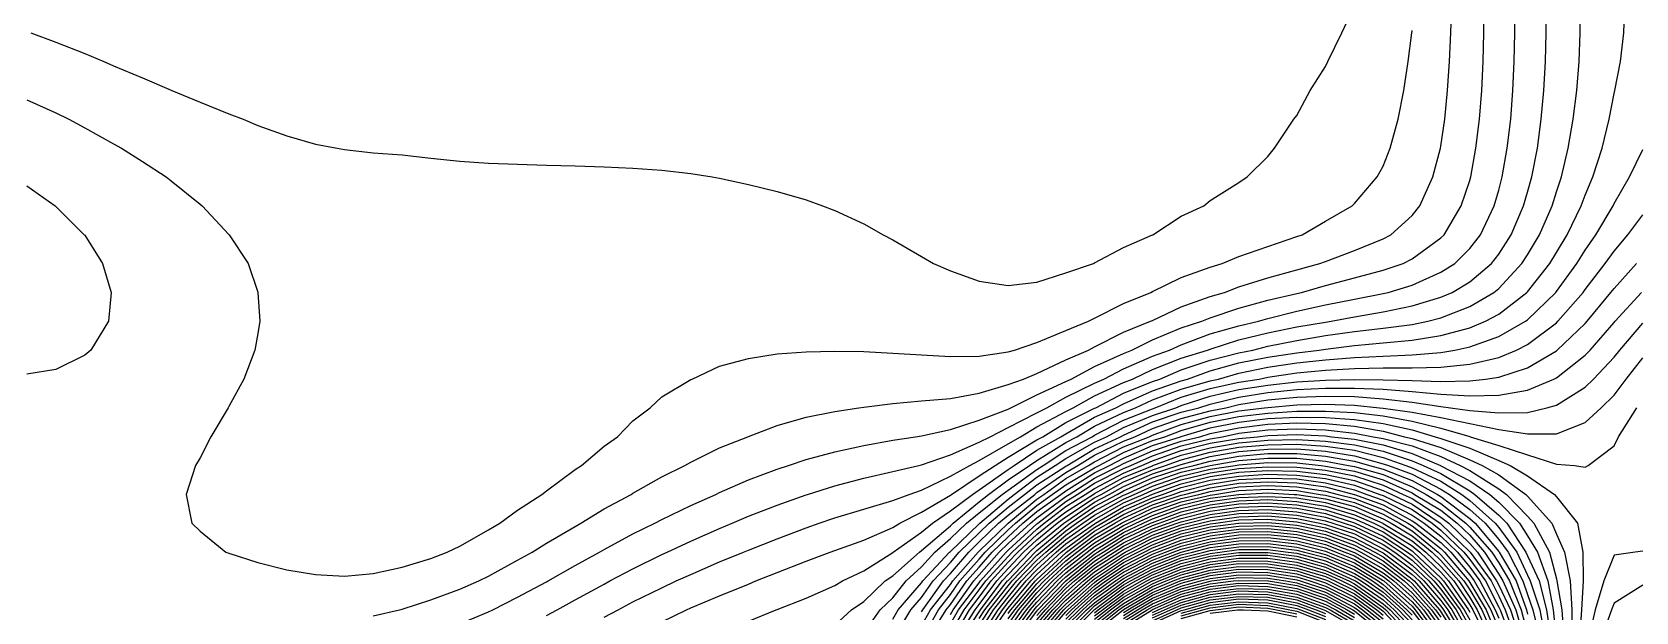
# Model space of a CAD drawing. Header units: inches. Extents: x -3765 to -2207, y 6717241 to 6718976.
# Drawn here: x -2641.2 to -2432.9, y 6717857.2 to 6717932.5 of the extents above; entities that cross this region are included whole.
import ezdxf

# ---------------------------------------------------------------- set-up
doc = ezdxf.new("R2010")
doc.units = ezdxf.units.IN
doc.header["$MEASUREMENT"] = 0

msp = doc.modelspace()

# ---------------------------------------------------------------- linework, layer by layer
for points in [[(-2596.91, 6717856.68), (-2593.48, 6717857.46), (-2593.16, 6717857.54), (-2589.41, 6717858.74), (-2585.67, 6717860.13), (-2583.19, 6717861.21), (-2581.92, 6717861.84), (-2578.17, 6717863.89), (-2576.25, 6717864.95), (-2574.42, 6717866.1), (-2570.67, 6717868.3), (-2569.95, 6717868.7), (-2566.92, 6717870.57), (-2563.41, 6717872.45), (-2563.18, 6717872.6), (-2559.43, 6717874.75), (-2556.44, 6717876.2), (-2555.68, 6717876.64), (-2551.93, 6717878.52), (-2548.26, 6717879.95), (-2548.18, 6717879.98), (-2544.44, 6717881.41), (-2540.69, 6717882.47), (-2536.94, 6717883.24), (-2533.84, 6717883.7), (-2533.19, 6717883.8), (-2529.44, 6717884.26), (-2525.7, 6717884.59), (-2521.95, 6717884.92), (-2518.2, 6717885.61), (-2514.45, 6717886.71), (-2512.46, 6717887.44), (-2510.7, 6717888.17), (-2506.96, 6717889.93), (-2504.03, 6717891.19), (-2503.21, 6717891.62), (-2499.46, 6717893.51), (-2495.94, 6717894.94), (-2495.71, 6717895.05), (-2491.96, 6717896.82), (-2488.22, 6717898.15), (-2486.36, 6717898.69), (-2484.47, 6717899.4), (-2480.72, 6717900.57), (-2476.97, 6717901.63), (-2473.96, 6717902.44), (-2473.22, 6717902.72), (-2469.48, 6717904.15), (-2465.73, 6717905.66), (-2464.74, 6717906.18), (-2461.98, 6717908.66), (-2460.96, 6717909.93), (-2459.29, 6717913.68), (-2458.28, 6717917.43), (-2458.23, 6717917.7), (-2457.72, 6717921.18), (-2457.37, 6717924.92), (-2457.14, 6717928.67), (-2456.96, 6717932.42), (-2456.81, 6717936.17)], [(-2585.67, 6717855.65), (-2581.92, 6717857.21), (-2581.39, 6717857.46), (-2578.17, 6717859.09), (-2574.42, 6717861.08), (-2574.19, 6717861.21), (-2570.67, 6717863.24), (-2567.53, 6717864.95), (-2566.92, 6717865.31), (-2563.18, 6717867.33), (-2560.35, 6717868.7), (-2559.43, 6717869.19), (-2555.68, 6717871.03), (-2552.43, 6717872.45), (-2551.93, 6717872.69), (-2548.18, 6717874.34), (-2544.44, 6717875.73), (-2542.96, 6717876.2), (-2540.69, 6717876.97), (-2536.94, 6717878), (-2533.19, 6717878.82), (-2529.44, 6717879.49), (-2526.46, 6717879.95), (-2525.7, 6717880.07), (-2521.95, 6717880.88), (-2518.2, 6717882.09), (-2514.45, 6717883.52), (-2514.08, 6717883.7), (-2510.7, 6717885.38), (-2506.96, 6717887.12), (-2506.25, 6717887.44), (-2503.21, 6717889.08), (-2499.46, 6717890.77), (-2498.4, 6717891.19), (-2495.71, 6717892.53), (-2491.96, 6717894.07), (-2489.3, 6717894.94), (-2488.22, 6717895.39), (-2484.47, 6717896.66), (-2480.72, 6717897.67), (-2476.97, 6717898.55), (-2476.36, 6717898.69), (-2473.22, 6717899.59), (-2469.48, 6717900.58), (-2465.73, 6717901.58), (-2463.16, 6717902.44), (-2461.98, 6717903.03), (-2458.23, 6717905.76), (-2457.81, 6717906.18), (-2455.59, 6717909.93), (-2454.48, 6717913.23), (-2454.35, 6717913.68), (-2453.69, 6717917.43), (-2453.23, 6717921.18), (-2452.94, 6717924.92), (-2452.77, 6717928.67), (-2452.67, 6717932.42), (-2452.63, 6717936.17)], [(-2574.42, 6717856.72), (-2573.04, 6717857.46), (-2570.67, 6717858.77), (-2566.92, 6717860.81), (-2566.17, 6717861.21), (-2563.18, 6717862.8), (-2559.43, 6717864.63), (-2558.72, 6717864.95), (-2555.68, 6717866.39), (-2551.93, 6717868.03), (-2550.3, 6717868.7), (-2548.18, 6717869.61), (-2544.44, 6717871.07), (-2540.69, 6717872.39), (-2540.49, 6717872.45), (-2536.94, 6717873.57), (-2533.19, 6717874.55), (-2529.44, 6717875.41), (-2526.05, 6717876.2), (-2525.7, 6717876.28), (-2521.95, 6717877.6), (-2518.2, 6717879.23), (-2516.77, 6717879.95), (-2514.45, 6717881.12), (-2510.7, 6717883.06), (-2509.44, 6717883.7), (-2506.96, 6717885.08), (-2503.21, 6717886.92), (-2502, 6717887.44), (-2499.46, 6717888.77), (-2495.71, 6717890.4), (-2493.5, 6717891.19), (-2491.96, 6717891.89), (-2488.22, 6717893.29), (-2484.47, 6717894.36), (-2481.94, 6717894.94), (-2480.72, 6717895.3), (-2476.97, 6717896.25), (-2473.22, 6717897.08), (-2469.48, 6717897.82), (-2465.73, 6717898.54), (-2465.07, 6717898.69), (-2461.98, 6717899.63), (-2458.23, 6717901.3), (-2456.44, 6717902.44), (-2454.48, 6717904.39), (-2453.08, 6717906.18), (-2451.31, 6717909.93), (-2450.73, 6717911.95), (-2450.27, 6717913.68), (-2449.61, 6717917.43), (-2449.17, 6717921.18), (-2448.88, 6717924.92), (-2448.71, 6717928.67), (-2448.65, 6717932.42), (-2448.65, 6717936.17)], [(-2566.92, 6717856.49), (-2565.11, 6717857.46), (-2563.18, 6717858.48), (-2559.43, 6717860.33), (-2557.56, 6717861.21), (-2555.68, 6717862.07), (-2551.93, 6717863.68), (-2548.83, 6717864.95), (-2548.18, 6717865.22), (-2544.44, 6717866.7), (-2540.69, 6717868.11), (-2538.99, 6717868.7), (-2536.94, 6717869.4), (-2533.19, 6717870.52), (-2529.44, 6717871.65), (-2527.29, 6717872.45), (-2525.7, 6717873), (-2521.95, 6717874.82), (-2519.44, 6717876.2), (-2518.2, 6717876.85), (-2514.45, 6717879.04), (-2512.85, 6717879.95), (-2510.7, 6717881.21), (-2506.96, 6717883.23), (-2506, 6717883.7), (-2503.21, 6717885.26), (-2499.46, 6717886.98), (-2498.28, 6717887.44), (-2495.71, 6717888.69), (-2491.96, 6717890.16), (-2488.57, 6717891.19), (-2488.22, 6717891.33), (-2484.47, 6717892.53), (-2480.72, 6717893.45), (-2476.97, 6717894.2), (-2473.22, 6717894.83), (-2472.49, 6717894.94), (-2469.48, 6717895.52), (-2465.73, 6717896.18), (-2461.98, 6717896.93), (-2458.23, 6717898.05), (-2456.77, 6717898.69), (-2454.48, 6717900.07), (-2451.67, 6717902.44), (-2450.73, 6717903.66), (-2449.1, 6717906.18), (-2447.49, 6717909.93), (-2446.99, 6717911.72), (-2446.43, 6717913.68), (-2445.7, 6717917.43), (-2445.21, 6717921.18), (-2444.86, 6717924.92), (-2444.65, 6717928.67), (-2444.57, 6717932.42), (-2444.6, 6717936.17)], [(-2559.43, 6717855.92), (-2556.22, 6717857.46), (-2555.68, 6717857.7), (-2551.93, 6717859.29), (-2548.18, 6717860.81), (-2547.22, 6717861.21), (-2544.44, 6717862.29), (-2540.69, 6717863.76), (-2537.56, 6717864.95), (-2536.94, 6717865.18), (-2533.19, 6717866.52), (-2529.44, 6717868.14), (-2528.5, 6717868.7), (-2525.7, 6717870.13), (-2521.95, 6717872.34), (-2521.79, 6717872.45), (-2518.2, 6717874.87), (-2516.15, 6717876.2), (-2514.45, 6717877.27), (-2510.7, 6717879.53), (-2509.96, 6717879.95), (-2506.96, 6717881.79), (-2503.21, 6717883.64), (-2503.07, 6717883.7), (-2499.46, 6717885.6), (-2495.71, 6717887.12), (-2494.75, 6717887.44), (-2491.96, 6717888.64), (-2488.22, 6717889.9), (-2484.47, 6717890.84), (-2482.67, 6717891.19), (-2480.72, 6717891.7), (-2476.97, 6717892.46), (-2473.22, 6717893.08), (-2469.48, 6717893.59), (-2465.73, 6717894.03), (-2461.98, 6717894.53), (-2459.94, 6717894.94), (-2458.23, 6717895.39), (-2454.48, 6717896.85), (-2451.36, 6717898.69), (-2450.73, 6717899.2), (-2447.71, 6717902.44), (-2446.99, 6717903.57), (-2445.43, 6717906.18), (-2443.79, 6717909.93), (-2443.24, 6717911.73), (-2442.58, 6717913.68), (-2441.7, 6717917.43), (-2441.07, 6717921.18), (-2440.6, 6717924.92), (-2440.27, 6717928.67), (-2440.13, 6717932.42), (-2440.15, 6717936.17)], [(-2548.18, 6717855.97), (-2544.56, 6717857.46), (-2544.44, 6717857.51), (-2540.69, 6717858.98), (-2536.94, 6717860.61), (-2535.94, 6717861.21), (-2533.19, 6717862.53), (-2529.44, 6717864.89), (-2529.37, 6717864.95), (-2525.7, 6717867.53), (-2524.27, 6717868.7), (-2521.95, 6717870.32), (-2519.08, 6717872.45), (-2518.2, 6717873.04), (-2514.45, 6717875.67), (-2513.66, 6717876.2), (-2510.7, 6717878.19), (-2507.6, 6717879.95), (-2506.96, 6717880.34), (-2503.21, 6717882.47), (-2500.46, 6717883.7), (-2499.46, 6717884.22), (-2495.71, 6717885.92), (-2491.96, 6717887.22), (-2491.15, 6717887.44), (-2488.22, 6717888.5), (-2484.47, 6717889.52), (-2480.72, 6717890.27), (-2476.97, 6717890.84), (-2474.03, 6717891.19), (-2473.22, 6717891.32), (-2469.48, 6717891.77), (-2465.73, 6717892.13), (-2461.98, 6717892.49), (-2458.23, 6717893.08), (-2454.48, 6717894.08), (-2452.43, 6717894.94), (-2450.73, 6717895.86), (-2447.06, 6717898.69), (-2446.99, 6717898.77), (-2444.11, 6717902.44), (-2443.24, 6717903.89), (-2441.84, 6717906.18), (-2440, 6717909.93), (-2439.49, 6717911.33), (-2438.49, 6717913.68), (-2437.29, 6717917.43), (-2436.39, 6717921.18), (-2435.74, 6717924.5), (-2435.63, 6717924.92), (-2434.89, 6717928.67), (-2434.46, 6717932.42), (-2434.35, 6717936.17)], [(-2506.96, 6717901.22), (-2503.37, 6717902.44), (-2503.21, 6717902.51), (-2499.46, 6717904.51), (-2495.71, 6717906.16), (-2495.67, 6717906.18), (-2491.96, 6717908.6), (-2489.04, 6717909.93), (-2488.22, 6717910.61), (-2484.47, 6717912.97), (-2483.38, 6717913.68), (-2480.72, 6717916.33), (-2479.85, 6717917.43), (-2477.33, 6717921.18), (-2476.97, 6717921.68), (-2475.2, 6717924.92), (-2473.22, 6717928.02), (-2472.92, 6717928.67), (-2471.11, 6717932.42), (-2469.48, 6717935.91)], [(-2641.39, 6717932.42), (-2638.14, 6717931.19), (-2634.39, 6717929.7), (-2631.91, 6717928.67), (-2630.64, 6717928.13), (-2626.89, 6717926.54), (-2623.15, 6717924.95), (-2623.08, 6717924.92), (-2619.4, 6717923.38), (-2615.65, 6717921.86), (-2613.79, 6717921.18), (-2611.9, 6717920.38), (-2608.15, 6717919.03), (-2604.41, 6717917.93), (-2601.6, 6717917.43), (-2600.66, 6717917.23), (-2596.91, 6717916.83), (-2593.16, 6717916.54), (-2589.41, 6717916.13), (-2585.67, 6717915.75), (-2581.92, 6717915.49), (-2578.17, 6717915.34), (-2574.42, 6717915.23), (-2570.67, 6717915.12), (-2566.92, 6717915), (-2563.18, 6717914.84), (-2559.43, 6717914.56), (-2555.68, 6717914.13), (-2552.88, 6717913.68), (-2551.93, 6717913.52), (-2548.18, 6717912.72), (-2544.44, 6717911.79), (-2540.69, 6717910.69), (-2538.55, 6717909.93), (-2536.94, 6717909.31), (-2533.19, 6717907.58), (-2530.68, 6717906.18), (-2529.44, 6717905.52), (-2525.7, 6717903.35), (-2524.12, 6717902.44), (-2521.95, 6717901.49), (-2518.2, 6717900.16), (-2514.45, 6717899.57), (-2510.7, 6717900.02), (-2506.96, 6717901.22)], [(-2589.41, 6717864.14), (-2587.29, 6717864.95), (-2585.67, 6717865.75), (-2581.92, 6717867.86), (-2580.48, 6717868.7), (-2578.17, 6717870.39), (-2575, 6717872.45), (-2574.42, 6717872.93), (-2570.67, 6717875.68), (-2569.86, 6717876.2), (-2566.92, 6717878.73), (-2565.2, 6717879.95), (-2563.18, 6717882.01), (-2560.92, 6717883.7), (-2559.43, 6717885.12), (-2555.68, 6717887.36), (-2555.49, 6717887.44), (-2551.93, 6717889.11), (-2548.18, 6717890.12), (-2544.44, 6717890.7), (-2540.69, 6717890.98), (-2536.94, 6717891.07), (-2533.19, 6717891), (-2529.44, 6717890.81), (-2525.7, 6717890.56), (-2521.95, 6717890.36), (-2518.2, 6717890.41), (-2514.45, 6717890.95), (-2513.6, 6717891.19), (-2510.7, 6717892.18), (-2506.96, 6717893.74), (-2504, 6717894.94), (-2503.21, 6717895.35), (-2499.46, 6717897.25), (-2495.9, 6717898.69), (-2495.71, 6717898.79), (-2491.96, 6717900.62), (-2488.22, 6717901.98), (-2486.65, 6717902.44), (-2484.47, 6717903.33), (-2480.72, 6717904.66), (-2476.97, 6717905.94), (-2476.27, 6717906.18), (-2473.22, 6717907.92), (-2469.76, 6717909.93), (-2469.48, 6717910.22), (-2466.51, 6717913.68), (-2465.73, 6717915.09), (-2464.81, 6717917.43), (-2463.79, 6717921.18), (-2463.06, 6717924.92), (-2462.5, 6717928.67), (-2462.01, 6717932.42), (-2461.98, 6717932.7)], [(-2641.89, 6717923.71), (-2638.14, 6717921.99), (-2636.45, 6717921.18), (-2634.39, 6717920.07), (-2630.64, 6717918), (-2629.61, 6717917.43), (-2626.89, 6717915.68), (-2623.8, 6717913.68), (-2623.15, 6717913.16), (-2619.4, 6717910.14), (-2619.14, 6717909.93), (-2615.65, 6717906.21), (-2615.62, 6717906.18), (-2613.16, 6717902.44), (-2611.9, 6717898.71), (-2611.89, 6717898.69), (-2611.62, 6717894.94), (-2611.9, 6717893.37), (-2612.27, 6717891.19), (-2613.7, 6717887.44), (-2615.65, 6717883.87), (-2615.75, 6717883.7), (-2618.02, 6717879.95), (-2619.4, 6717877.22), (-2619.99, 6717876.2), (-2621.19, 6717872.45), (-2620.47, 6717868.7), (-2619.4, 6717867.69), (-2616.04, 6717864.95), (-2615.65, 6717864.82), (-2611.9, 6717863.6), (-2608.15, 6717862.67), (-2604.41, 6717862.03), (-2600.66, 6717861.84), (-2596.91, 6717862.19), (-2593.16, 6717863.01), (-2589.41, 6717864.14)], [(-2536.94, 6717855.46), (-2534.8, 6717857.46), (-2533.19, 6717858.55), (-2530.4, 6717861.21), (-2529.44, 6717861.89), (-2525.97, 6717864.95), (-2525.7, 6717865.15), (-2521.95, 6717868.37), (-2521.6, 6717868.7), (-2518.2, 6717871.49), (-2516.99, 6717872.45), (-2514.45, 6717874.34), (-2511.68, 6717876.2), (-2510.7, 6717876.86), (-2506.96, 6717879.19), (-2505.52, 6717879.95), (-2503.21, 6717881.31), (-2499.46, 6717883.09), (-2497.89, 6717883.7), (-2495.71, 6717884.72), (-2491.96, 6717886.14), (-2488.22, 6717887.2), (-2487.11, 6717887.44), (-2484.47, 6717888.2), (-2480.72, 6717888.97), (-2476.97, 6717889.54), (-2473.22, 6717889.94), (-2469.48, 6717890.22), (-2465.73, 6717890.41), (-2461.98, 6717890.58), (-2458.23, 6717890.89), (-2456.41, 6717891.19), (-2454.48, 6717891.6), (-2450.73, 6717892.94), (-2447.25, 6717894.94), (-2446.99, 6717895.13), (-2443.33, 6717898.69), (-2443.24, 6717898.8), (-2440.57, 6717902.44), (-2439.49, 6717904.17), (-2438.1, 6717906.18), (-2435.88, 6717909.93), (-2435.74, 6717910.24), (-2433.73, 6717913.68), (-2431.99, 6717917.25)], [(-2641.89, 6717912.53), (-2638.21, 6717909.93), (-2638.14, 6717909.86), (-2634.44, 6717906.18), (-2634.39, 6717906.1), (-2632.08, 6717902.44), (-2630.95, 6717898.69), (-2631.29, 6717894.94), (-2633.6, 6717891.19), (-2634.39, 6717890.52), (-2638.14, 6717888.67), (-2641.89, 6717888.07)], [(-2533.19, 6717854.43), (-2531.06, 6717857.46), (-2529.44, 6717859.02), (-2527.69, 6717861.21), (-2525.7, 6717863.03), (-2523.95, 6717864.95), (-2521.95, 6717866.71), (-2519.85, 6717868.7), (-2518.2, 6717870.06), (-2515.21, 6717872.45), (-2514.45, 6717873.01), (-2510.7, 6717875.69), (-2509.9, 6717876.2), (-2506.96, 6717878.15), (-2503.54, 6717879.95), (-2503.21, 6717880.14), (-2499.46, 6717882.11), (-2495.71, 6717883.57), (-2495.33, 6717883.7), (-2491.96, 6717885.06), (-2488.22, 6717886.2), (-2484.47, 6717887.03), (-2481.84, 6717887.44), (-2480.72, 6717887.68), (-2476.97, 6717888.24), (-2473.22, 6717888.6), (-2469.48, 6717888.8), (-2465.73, 6717888.87), (-2461.98, 6717888.88), (-2458.23, 6717888.98), (-2454.48, 6717889.36), (-2450.73, 6717890.24), (-2448.42, 6717891.19), (-2446.99, 6717891.93), (-2443.24, 6717894.74), (-2443.03, 6717894.94), (-2439.78, 6717898.69), (-2439.49, 6717899.08), (-2436.89, 6717902.44), (-2435.74, 6717904.06), (-2433.95, 6717906.18), (-2431.99, 6717908.76)], [(-2529.44, 6717856.23), (-2528.72, 6717857.46), (-2525.7, 6717860.97), (-2525.53, 6717861.21), (-2522.06, 6717864.95), (-2521.95, 6717865.05), (-2518.2, 6717868.64), (-2518.14, 6717868.7), (-2514.45, 6717871.85), (-2513.68, 6717872.45), (-2510.7, 6717874.68), (-2508.33, 6717876.2), (-2506.96, 6717877.11), (-2503.21, 6717879.24), (-2501.68, 6717879.95), (-2499.46, 6717881.13), (-2495.71, 6717882.71), (-2492.66, 6717883.7), (-2491.96, 6717883.98), (-2488.22, 6717885.19), (-2484.47, 6717886.06), (-2480.72, 6717886.66), (-2476.97, 6717887.06), (-2473.22, 6717887.3), (-2469.48, 6717887.39), (-2465.73, 6717887.35), (-2461.98, 6717887.23), (-2458.23, 6717887.12), (-2454.48, 6717887.21), (-2452.43, 6717887.44), (-2450.73, 6717887.7), (-2446.99, 6717888.91), (-2443.24, 6717891.1), (-2443.12, 6717891.19), (-2439.49, 6717894.66), (-2439.25, 6717894.94), (-2436.15, 6717898.69), (-2435.74, 6717899.2), (-2432.82, 6717902.44)], [(-2529.34, 6717853.71), (-2527.08, 6717857.46), (-2525.7, 6717859.07), (-2524.18, 6717861.21), (-2521.95, 6717863.6), (-2520.8, 6717864.95), (-2518.2, 6717867.46), (-2516.91, 6717868.7), (-2514.45, 6717870.8), (-2512.34, 6717872.45), (-2510.7, 6717873.68), (-2506.96, 6717876.1), (-2506.77, 6717876.2), (-2503.21, 6717878.38), (-2499.84, 6717879.95), (-2499.46, 6717880.15), (-2495.71, 6717881.86), (-2491.96, 6717883.12), (-2489.7, 6717883.7), (-2488.22, 6717884.18), (-2484.47, 6717885.09), (-2480.72, 6717885.69), (-2476.97, 6717886.07), (-2473.22, 6717886.26), (-2469.48, 6717886.27), (-2465.73, 6717886.12), (-2461.98, 6717885.82), (-2458.23, 6717885.49), (-2454.48, 6717885.26), (-2450.73, 6717885.34), (-2446.99, 6717885.98), (-2443.56, 6717887.44), (-2443.24, 6717887.61), (-2439.49, 6717890.53), (-2438.87, 6717891.19), (-2435.74, 6717894.76), (-2435.59, 6717894.94), (-2432.2, 6717898.69)], [(-2525.7, 6717857.19), (-2525.54, 6717857.46), (-2522.84, 6717861.21), (-2521.95, 6717862.16), (-2519.57, 6717864.95), (-2518.2, 6717866.28), (-2515.68, 6717868.7), (-2514.45, 6717869.76), (-2511, 6717872.45), (-2510.7, 6717872.68), (-2506.96, 6717875.3), (-2505.38, 6717876.2), (-2503.21, 6717877.53), (-2499.46, 6717879.37), (-2497.98, 6717879.95), (-2495.71, 6717881), (-2491.96, 6717882.33), (-2488.22, 6717883.31), (-2486.19, 6717883.7), (-2484.47, 6717884.12), (-2480.72, 6717884.73), (-2476.97, 6717885.08), (-2473.22, 6717885.22), (-2469.48, 6717885.15), (-2465.73, 6717884.88), (-2461.98, 6717884.42), (-2458.23, 6717883.85), (-2456.97, 6717883.7), (-2454.48, 6717883.37), (-2450.73, 6717883.05), (-2446.99, 6717883.11), (-2444.47, 6717883.7), (-2443.24, 6717884.06), (-2439.49, 6717886.38), (-2438.41, 6717887.44), (-2435.74, 6717890.28), (-2435.01, 6717891.19), (-2431.99, 6717894.68)], [(-2525.7, 6717855.37), (-2524.52, 6717857.46), (-2521.95, 6717860.77), (-2521.64, 6717861.21), (-2518.35, 6717864.95), (-2518.2, 6717865.1), (-2514.46, 6717868.7), (-2514.45, 6717868.71), (-2510.7, 6717871.83), (-2509.83, 6717872.45), (-2506.96, 6717874.5), (-2503.99, 6717876.2), (-2503.21, 6717876.68), (-2499.46, 6717878.64), (-2496.12, 6717879.95), (-2495.71, 6717880.14), (-2491.96, 6717881.55), (-2488.22, 6717882.57), (-2484.47, 6717883.29), (-2481.15, 6717883.7), (-2480.72, 6717883.76), (-2476.97, 6717884.1), (-2473.22, 6717884.18), (-2469.48, 6717884.03), (-2466.2, 6717883.7), (-2465.73, 6717883.65), (-2461.98, 6717883.13), (-2458.23, 6717882.45), (-2454.48, 6717881.66), (-2450.73, 6717880.88), (-2446.99, 6717880.31), (-2443.24, 6717880.34), (-2439.49, 6717881.77), (-2437.43, 6717883.7), (-2435.74, 6717885.36), (-2434.19, 6717887.44), (-2431.99, 6717890.19)], [(-2525.63, 6717853.71), (-2523.5, 6717857.46), (-2521.95, 6717859.45), (-2520.73, 6717861.21), (-2518.2, 6717864.05), (-2517.41, 6717864.95), (-2514.45, 6717867.83), (-2513.49, 6717868.7), (-2510.7, 6717871.02), (-2508.71, 6717872.45), (-2506.96, 6717873.7), (-2503.21, 6717875.91), (-2502.62, 6717876.2), (-2499.46, 6717877.91), (-2495.71, 6717879.44), (-2494.11, 6717879.95), (-2491.96, 6717880.76), (-2488.22, 6717881.83), (-2484.47, 6717882.56), (-2480.72, 6717883.02), (-2476.97, 6717883.25), (-2473.22, 6717883.27), (-2469.48, 6717883.08), (-2465.73, 6717882.65), (-2461.98, 6717881.98), (-2458.23, 6717881.06), (-2454.48, 6717879.96), (-2454.43, 6717879.95), (-2450.73, 6717878.82), (-2446.99, 6717877.57), (-2443.24, 6717876.38), (-2440.88, 6717876.2), (-2439.49, 6717875.97), (-2439.13, 6717876.2), (-2435.74, 6717878.77), (-2435.16, 6717879.95), (-2432.8, 6717883.7)], [(-2524.82, 6717853.71), (-2522.48, 6717857.46), (-2521.95, 6717858.14), (-2519.81, 6717861.21), (-2518.2, 6717863.02), (-2516.51, 6717864.95), (-2514.45, 6717866.96), (-2512.53, 6717868.7), (-2510.7, 6717870.22), (-2507.59, 6717872.45), (-2506.96, 6717872.9), (-2503.21, 6717875.24), (-2501.27, 6717876.2), (-2499.46, 6717877.18), (-2495.71, 6717878.79), (-2492.05, 6717879.95), (-2491.96, 6717879.98), (-2488.22, 6717881.09), (-2484.47, 6717881.84), (-2480.72, 6717882.29), (-2476.97, 6717882.49), (-2473.22, 6717882.46), (-2469.48, 6717882.19), (-2465.73, 6717881.65), (-2461.98, 6717880.82), (-2459, 6717879.95), (-2458.23, 6717879.72), (-2454.48, 6717878.46), (-2450.73, 6717876.85), (-2449.23, 6717876.2), (-2446.99, 6717874.88), (-2443.5, 6717872.45), (-2443.24, 6717872.14), (-2440.49, 6717868.7), (-2439.8, 6717864.95), (-2439.78, 6717861.21), (-2439.97, 6717857.46), (-2440.24, 6717853.71)], [(-2521.95, 6717856.87), (-2521.6, 6717857.46), (-2518.9, 6717861.21), (-2518.2, 6717861.99), (-2515.61, 6717864.95), (-2514.45, 6717866.08), (-2511.56, 6717868.7), (-2510.7, 6717869.41), (-2506.96, 6717872.17), (-2506.51, 6717872.45), (-2503.21, 6717874.58), (-2499.92, 6717876.2), (-2499.46, 6717876.45), (-2495.71, 6717878.13), (-2491.96, 6717879.37), (-2489.57, 6717879.95), (-2488.22, 6717880.35), (-2484.47, 6717881.11), (-2480.72, 6717881.56), (-2476.97, 6717881.74), (-2473.22, 6717881.66), (-2469.48, 6717881.31), (-2465.73, 6717880.65), (-2462.96, 6717879.95), (-2461.98, 6717879.71), (-2458.23, 6717878.54), (-2454.48, 6717876.96), (-2452.86, 6717876.2), (-2450.73, 6717874.99), (-2447.19, 6717872.45), (-2446.99, 6717872.24), (-2443.85, 6717868.7), (-2443.24, 6717867.3), (-2442.19, 6717864.95), (-2441.47, 6717861.21), (-2441.25, 6717857.46), (-2441.25, 6717853.71)], [(-2521.95, 6717855.63), (-2520.88, 6717857.46), (-2518.2, 6717860.98), (-2518.03, 6717861.21), (-2514.71, 6717864.95), (-2514.45, 6717865.21), (-2510.7, 6717868.62), (-2510.61, 6717868.7), (-2506.96, 6717871.51), (-2505.47, 6717872.45), (-2503.21, 6717873.91), (-2499.46, 6717875.82), (-2498.52, 6717876.2), (-2495.71, 6717877.48), (-2491.96, 6717878.76), (-2488.22, 6717879.68), (-2486.6, 6717879.95), (-2484.47, 6717880.39), (-2480.72, 6717880.83), (-2476.97, 6717880.98), (-2473.22, 6717880.85), (-2469.48, 6717880.42), (-2467.05, 6717879.95), (-2465.73, 6717879.71), (-2461.98, 6717878.74), (-2458.23, 6717877.36), (-2455.73, 6717876.2), (-2454.48, 6717875.55), (-2450.73, 6717873.17), (-2449.73, 6717872.45), (-2446.99, 6717869.63), (-2446.16, 6717868.7), (-2444.12, 6717864.95), (-2443.24, 6717861.48), (-2443.16, 6717861.21), (-2442.53, 6717857.46), (-2442.26, 6717853.71)], [(-2521.95, 6717854.39), (-2520.17, 6717857.46), (-2518.2, 6717860.04), (-2517.33, 6717861.21), (-2514.45, 6717864.4), (-2513.92, 6717864.95), (-2510.7, 6717867.94), (-2509.76, 6717868.7), (-2506.96, 6717870.86), (-2504.44, 6717872.45), (-2503.21, 6717873.24), (-2499.46, 6717875.23), (-2497.09, 6717876.2), (-2495.71, 6717876.83), (-2491.96, 6717878.16), (-2488.22, 6717879.1), (-2484.47, 6717879.72), (-2482.04, 6717879.95), (-2480.72, 6717880.1), (-2476.97, 6717880.23), (-2473.22, 6717880.05), (-2472.43, 6717879.95), (-2469.48, 6717879.62), (-2465.73, 6717878.89), (-2461.98, 6717877.78), (-2458.28, 6717876.2), (-2458.23, 6717876.18), (-2454.48, 6717874.23), (-2451.9, 6717872.45), (-2450.73, 6717871.44), (-2448.05, 6717868.7), (-2446.99, 6717867.05), (-2445.7, 6717864.95), (-2444.34, 6717861.21), (-2443.64, 6717857.46), (-2443.26, 6717853.71)], [(-2521.68, 6717853.71), (-2519.45, 6717857.46), (-2518.2, 6717859.1), (-2516.63, 6717861.21), (-2514.45, 6717863.63), (-2513.18, 6717864.95), (-2510.7, 6717867.25), (-2508.91, 6717868.7), (-2506.96, 6717870.21), (-2503.4, 6717872.45), (-2503.21, 6717872.58), (-2499.46, 6717874.65), (-2495.71, 6717876.18), (-2495.66, 6717876.2), (-2491.96, 6717877.55), (-2488.22, 6717878.52), (-2484.47, 6717879.15), (-2480.72, 6717879.49), (-2476.97, 6717879.57), (-2473.22, 6717879.38), (-2469.48, 6717878.9), (-2465.73, 6717878.07), (-2461.98, 6717876.81), (-2460.54, 6717876.2), (-2458.23, 6717875.17), (-2454.48, 6717872.91), (-2453.82, 6717872.45), (-2450.73, 6717869.77), (-2449.69, 6717868.7), (-2447.2, 6717864.95), (-2446.99, 6717864.49), (-2445.49, 6717861.21), (-2444.52, 6717857.46), (-2443.98, 6717853.71)], [(-2521.09, 6717853.71), (-2518.73, 6717857.46), (-2518.2, 6717858.15), (-2515.93, 6717861.21), (-2514.45, 6717862.85), (-2512.44, 6717864.95), (-2510.7, 6717866.56), (-2508.06, 6717868.7), (-2506.96, 6717869.55), (-2503.21, 6717872), (-2502.36, 6717872.45), (-2499.46, 6717874.07), (-2495.71, 6717875.65), (-2494, 6717876.2), (-2491.96, 6717876.94), (-2488.22, 6717877.94), (-2484.47, 6717878.58), (-2480.72, 6717878.91), (-2476.97, 6717878.96), (-2473.22, 6717878.73), (-2469.48, 6717878.18), (-2465.73, 6717877.26), (-2462.8, 6717876.2), (-2461.98, 6717875.9), (-2458.23, 6717874.15), (-2455.53, 6717872.45), (-2454.48, 6717871.68), (-2451.2, 6717868.7), (-2450.73, 6717868.14), (-2448.36, 6717864.95), (-2446.99, 6717861.96), (-2446.64, 6717861.21), (-2445.41, 6717857.46), (-2444.69, 6717853.71)], [(-2520.5, 6717853.71), (-2518.2, 6717857.22), (-2518.05, 6717857.46), (-2515.23, 6717861.21), (-2514.45, 6717862.07), (-2511.69, 6717864.95), (-2510.7, 6717865.87), (-2507.21, 6717868.7), (-2506.96, 6717868.9), (-2503.21, 6717871.44), (-2501.31, 6717872.45), (-2499.46, 6717873.48), (-2495.71, 6717875.12), (-2492.35, 6717876.2), (-2491.96, 6717876.34), (-2488.22, 6717877.36), (-2484.47, 6717878.01), (-2480.72, 6717878.33), (-2476.97, 6717878.36), (-2473.22, 6717878.08), (-2469.48, 6717877.47), (-2465.73, 6717876.44), (-2465.06, 6717876.2), (-2461.98, 6717875.09), (-2458.23, 6717873.14), (-2457.13, 6717872.45), (-2454.48, 6717870.51), (-2452.49, 6717868.7), (-2450.73, 6717866.59), (-2449.51, 6717864.95), (-2447.59, 6717861.21), (-2446.99, 6717859.44), (-2446.29, 6717857.46), (-2445.4, 6717853.71)], [(-2518.2, 6717856.32), (-2517.48, 6717857.46), (-2514.53, 6717861.21), (-2514.45, 6717861.29), (-2510.95, 6717864.95), (-2510.7, 6717865.18), (-2506.96, 6717868.3), (-2506.39, 6717868.7), (-2503.21, 6717870.88), (-2500.27, 6717872.45), (-2499.46, 6717872.9), (-2495.71, 6717874.59), (-2491.96, 6717875.82), (-2490.33, 6717876.2), (-2488.22, 6717876.78), (-2484.47, 6717877.43), (-2480.72, 6717877.75), (-2476.97, 6717877.75), (-2473.22, 6717877.43), (-2469.48, 6717876.75), (-2467.53, 6717876.2), (-2465.73, 6717875.71), (-2461.98, 6717874.27), (-2458.7, 6717872.45), (-2458.23, 6717872.17), (-2454.48, 6717869.34), (-2453.78, 6717868.7), (-2450.73, 6717865.04), (-2450.67, 6717864.95), (-2448.46, 6717861.21), (-2447.13, 6717857.46), (-2446.99, 6717856.89)], [(-2518.2, 6717855.42), (-2516.91, 6717857.46), (-2514.45, 6717860.56), (-2513.92, 6717861.21), (-2510.7, 6717864.54), (-2510.25, 6717864.95), (-2506.96, 6717867.73), (-2505.57, 6717868.7), (-2503.21, 6717870.32), (-2499.46, 6717872.34), (-2499.2, 6717872.45), (-2495.71, 6717874.06), (-2491.96, 6717875.32), (-2488.22, 6717876.2), (-2488.2, 6717876.2), (-2484.47, 6717876.86), (-2480.72, 6717877.17), (-2476.97, 6717877.14), (-2473.22, 6717876.78), (-2470.25, 6717876.2), (-2469.48, 6717876.06), (-2465.73, 6717875.02), (-2461.98, 6717873.45), (-2460.17, 6717872.45), (-2458.23, 6717871.28), (-2454.99, 6717868.7), (-2454.48, 6717868.21), (-2451.62, 6717864.95), (-2450.73, 6717863.57), (-2449.33, 6717861.21), (-2447.82, 6717857.46), (-2446.99, 6717854.28)], [(-2518.2, 6717854.52), (-2516.33, 6717857.46), (-2514.45, 6717859.84), (-2513.32, 6717861.21), (-2510.7, 6717863.92), (-2509.57, 6717864.95), (-2506.96, 6717867.16), (-2504.75, 6717868.7), (-2503.21, 6717869.76), (-2499.46, 6717871.84), (-2498.06, 6717872.45), (-2495.71, 6717873.53), (-2491.96, 6717874.82), (-2488.22, 6717875.72), (-2484.97, 6717876.2), (-2484.47, 6717876.29), (-2480.72, 6717876.59), (-2476.97, 6717876.54), (-2473.8, 6717876.2), (-2473.22, 6717876.14), (-2469.48, 6717875.46), (-2465.73, 6717874.33), (-2461.98, 6717872.64), (-2461.65, 6717872.45), (-2458.23, 6717870.39), (-2456.11, 6717868.7), (-2454.48, 6717867.15), (-2452.56, 6717864.95), (-2450.73, 6717862.11), (-2450.2, 6717861.21), (-2448.51, 6717857.46), (-2447.43, 6717853.71)], [(-2518.15, 6717853.71), (-2515.76, 6717857.46), (-2514.45, 6717859.12), (-2512.72, 6717861.21), (-2510.7, 6717863.29), (-2508.89, 6717864.95), (-2506.96, 6717866.59), (-2503.94, 6717868.7), (-2503.21, 6717869.2), (-2499.46, 6717871.35), (-2496.91, 6717872.45), (-2495.71, 6717873.01), (-2491.96, 6717874.33), (-2488.22, 6717875.24), (-2484.47, 6717875.8), (-2480.72, 6717876.04), (-2476.97, 6717875.98), (-2473.22, 6717875.6), (-2469.48, 6717874.85), (-2465.73, 6717873.64), (-2463.14, 6717872.45), (-2461.98, 6717871.9), (-2458.23, 6717869.51), (-2457.22, 6717868.7), (-2454.48, 6717866.08), (-2453.49, 6717864.95), (-2451.01, 6717861.21), (-2450.73, 6717860.66), (-2449.19, 6717857.46), (-2447.99, 6717853.71)], [(-2517.67, 6717853.71), (-2515.19, 6717857.46), (-2514.45, 6717858.4), (-2512.12, 6717861.21), (-2510.7, 6717862.67), (-2508.22, 6717864.95), (-2506.96, 6717866.02), (-2503.21, 6717868.65), (-2503.12, 6717868.7), (-2499.46, 6717870.85), (-2495.77, 6717872.45), (-2495.71, 6717872.48), (-2491.96, 6717873.83), (-2488.22, 6717874.76), (-2484.47, 6717875.32), (-2480.72, 6717875.55), (-2476.97, 6717875.47), (-2473.22, 6717875.05), (-2469.48, 6717874.25), (-2465.73, 6717872.96), (-2464.63, 6717872.45), (-2461.98, 6717871.18), (-2458.33, 6717868.7), (-2458.23, 6717868.63), (-2454.48, 6717865.01), (-2454.43, 6717864.95), (-2451.73, 6717861.21), (-2450.73, 6717859.24), (-2449.88, 6717857.46), (-2448.55, 6717853.71)], [(-2517.18, 6717853.71), (-2514.62, 6717857.46), (-2514.45, 6717857.67), (-2511.51, 6717861.21), (-2510.7, 6717862.05), (-2507.54, 6717864.95), (-2506.96, 6717865.44), (-2503.21, 6717868.16), (-2502.27, 6717868.7), (-2499.46, 6717870.35), (-2495.71, 6717872.02), (-2494.4, 6717872.45), (-2491.96, 6717873.33), (-2488.22, 6717874.28), (-2484.47, 6717874.84), (-2480.72, 6717875.07), (-2476.97, 6717874.96), (-2473.22, 6717874.51), (-2469.48, 6717873.65), (-2466.17, 6717872.45), (-2465.73, 6717872.29), (-2461.98, 6717870.47), (-2459.38, 6717868.7), (-2458.23, 6717867.82), (-2455.27, 6717864.95), (-2454.48, 6717864.01), (-2452.46, 6717861.21), (-2450.73, 6717857.82), (-2450.56, 6717857.46), (-2449.12, 6717853.71)], [(-2514.45, 6717856.97), (-2514.1, 6717857.46), (-2510.91, 6717861.21), (-2510.7, 6717861.42), (-2506.96, 6717864.88), (-2506.86, 6717864.95), (-2503.21, 6717867.66), (-2501.42, 6717868.7), (-2499.46, 6717869.86), (-2495.71, 6717871.56), (-2493.03, 6717872.45), (-2491.96, 6717872.84), (-2488.22, 6717873.8), (-2484.47, 6717874.37), (-2480.72, 6717874.58), (-2476.97, 6717874.46), (-2473.22, 6717873.97), (-2469.48, 6717873.04), (-2467.84, 6717872.45), (-2465.73, 6717871.69), (-2461.98, 6717869.75), (-2460.43, 6717868.7), (-2458.23, 6717867.02), (-2456.1, 6717864.95), (-2454.48, 6717863.01), (-2453.18, 6717861.21), (-2451.17, 6717857.46), (-2450.73, 6717856.38)], [(-2514.45, 6717856.27), (-2513.59, 6717857.46), (-2510.7, 6717860.82), (-2510.34, 6717861.21), (-2506.96, 6717864.35), (-2506.19, 6717864.95), (-2503.21, 6717867.16), (-2500.58, 6717868.7), (-2499.46, 6717869.36), (-2495.71, 6717871.1), (-2491.96, 6717872.35), (-2491.55, 6717872.45), (-2488.22, 6717873.32), (-2484.47, 6717873.89), (-2480.72, 6717874.1), (-2476.97, 6717873.95), (-2473.22, 6717873.42), (-2469.51, 6717872.45), (-2469.48, 6717872.44), (-2465.73, 6717871.09), (-2461.98, 6717869.04), (-2461.48, 6717868.7), (-2458.23, 6717866.21), (-2456.93, 6717864.95), (-2454.48, 6717862.01), (-2453.9, 6717861.21), (-2451.76, 6717857.46), (-2450.73, 6717854.95)], [(-2514.45, 6717855.57), (-2513.09, 6717857.46), (-2510.7, 6717860.24), (-2509.77, 6717861.21), (-2506.96, 6717863.83), (-2505.52, 6717864.95), (-2503.21, 6717866.67), (-2499.73, 6717868.7), (-2499.46, 6717868.86), (-2495.71, 6717870.65), (-2491.96, 6717871.92), (-2489.7, 6717872.45), (-2488.22, 6717872.84), (-2484.47, 6717873.42), (-2480.72, 6717873.61), (-2476.97, 6717873.45), (-2473.22, 6717872.88), (-2471.59, 6717872.45), (-2469.48, 6717871.92), (-2465.73, 6717870.48), (-2462.55, 6717868.7), (-2461.98, 6717868.36), (-2458.23, 6717865.41), (-2457.76, 6717864.95), (-2454.61, 6717861.21), (-2454.48, 6717861.02), (-2452.34, 6717857.46), (-2450.8, 6717853.71)], [(-2514.45, 6717854.87), (-2512.58, 6717857.46), (-2510.7, 6717859.65), (-2509.21, 6717861.21), (-2506.96, 6717863.3), (-2504.85, 6717864.95), (-2503.21, 6717866.17), (-2499.46, 6717868.4), (-2498.81, 6717868.7), (-2495.71, 6717870.19), (-2491.96, 6717871.49), (-2488.22, 6717872.37), (-2487.61, 6717872.45), (-2484.47, 6717872.94), (-2480.72, 6717873.13), (-2476.97, 6717872.94), (-2473.91, 6717872.45), (-2473.22, 6717872.35), (-2469.48, 6717871.39), (-2465.73, 6717869.88), (-2463.62, 6717868.7), (-2461.98, 6717867.71), (-2458.58, 6717864.95), (-2458.23, 6717864.62), (-2455.27, 6717861.21), (-2454.48, 6717860.05), (-2452.92, 6717857.46), (-2451.29, 6717853.71)], [(-2514.45, 6717854.18), (-2512.08, 6717857.46), (-2510.7, 6717859.06), (-2508.65, 6717861.21), (-2506.96, 6717862.78), (-2504.18, 6717864.95), (-2503.21, 6717865.68), (-2499.46, 6717867.95), (-2497.86, 6717868.7), (-2495.71, 6717869.73), (-2491.96, 6717871.06), (-2488.22, 6717871.95), (-2484.54, 6717872.45), (-2484.47, 6717872.46), (-2480.72, 6717872.65), (-2477.28, 6717872.45), (-2476.97, 6717872.43), (-2473.22, 6717871.87), (-2469.48, 6717870.86), (-2465.73, 6717869.28), (-2464.7, 6717868.7), (-2461.98, 6717867.06), (-2459.38, 6717864.95), (-2458.23, 6717863.87), (-2455.92, 6717861.21), (-2454.48, 6717859.08), (-2453.51, 6717857.46), (-2451.78, 6717853.71)], [(-2514.31, 6717853.71), (-2511.58, 6717857.46), (-2510.7, 6717858.47), (-2508.08, 6717861.21), (-2506.96, 6717862.25), (-2503.51, 6717864.95), (-2503.21, 6717865.18), (-2499.46, 6717867.51), (-2496.91, 6717868.7), (-2495.71, 6717869.28), (-2491.96, 6717870.63), (-2488.22, 6717871.53), (-2484.47, 6717872.04), (-2480.72, 6717872.2), (-2476.97, 6717871.99), (-2473.22, 6717871.39), (-2469.48, 6717870.33), (-2465.78, 6717868.7), (-2465.73, 6717868.68), (-2461.98, 6717866.42), (-2460.18, 6717864.95), (-2458.23, 6717863.11), (-2456.58, 6717861.21), (-2454.48, 6717858.11), (-2454.09, 6717857.46), (-2452.26, 6717853.71)], [(-2513.87, 6717853.71), (-2511.07, 6717857.46), (-2510.7, 6717857.89), (-2507.52, 6717861.21), (-2506.96, 6717861.73), (-2503.21, 6717864.7), (-2502.82, 6717864.95), (-2499.46, 6717867.06), (-2495.96, 6717868.7), (-2495.71, 6717868.82), (-2491.96, 6717870.2), (-2488.22, 6717871.11), (-2484.47, 6717871.63), (-2480.72, 6717871.77), (-2476.97, 6717871.55), (-2473.22, 6717870.92), (-2469.48, 6717869.81), (-2466.97, 6717868.7), (-2465.73, 6717868.13), (-2461.98, 6717865.77), (-2460.98, 6717864.95), (-2458.23, 6717862.36), (-2457.23, 6717861.21), (-2454.66, 6717857.46), (-2454.48, 6717857.14)], [(-2513.44, 6717853.71), (-2510.7, 6717857.3), (-2510.57, 6717857.46), (-2506.96, 6717861.21), (-2506.95, 6717861.21), (-2503.21, 6717864.24), (-2502.11, 6717864.95), (-2499.46, 6717866.62), (-2495.71, 6717868.4), (-2494.85, 6717868.7), (-2491.96, 6717869.77), (-2488.22, 6717870.69), (-2484.47, 6717871.21), (-2480.72, 6717871.35), (-2476.97, 6717871.1), (-2473.22, 6717870.44), (-2469.48, 6717869.28), (-2468.17, 6717868.7), (-2465.73, 6717867.58), (-2461.98, 6717865.12), (-2461.78, 6717864.95), (-2458.23, 6717861.6), (-2457.89, 6717861.21), (-2455.2, 6717857.46), (-2454.48, 6717856.17)], [(-2510.7, 6717856.73), (-2510.09, 6717857.46), (-2506.96, 6717860.71), (-2506.39, 6717861.21), (-2503.21, 6717863.78), (-2501.4, 6717864.95), (-2499.46, 6717866.17), (-2495.71, 6717867.98), (-2493.68, 6717868.7), (-2491.96, 6717869.34), (-2488.22, 6717870.27), (-2484.47, 6717870.79), (-2480.72, 6717870.92), (-2476.97, 6717870.66), (-2473.22, 6717869.96), (-2469.48, 6717868.75), (-2469.36, 6717868.7), (-2465.73, 6717867.04), (-2462.59, 6717864.95), (-2461.98, 6717864.5), (-2458.53, 6717861.21), (-2458.23, 6717860.86), (-2455.73, 6717857.46), (-2454.48, 6717855.21)], [(-2510.7, 6717856.16), (-2509.61, 6717857.46), (-2506.96, 6717860.21), (-2505.82, 6717861.21), (-2503.21, 6717863.32), (-2500.69, 6717864.95), (-2499.46, 6717865.72), (-2495.71, 6717867.57), (-2492.51, 6717868.7), (-2491.96, 6717868.9), (-2488.22, 6717869.86), (-2484.47, 6717870.38), (-2480.72, 6717870.5), (-2476.97, 6717870.21), (-2473.22, 6717869.49), (-2470.8, 6717868.7), (-2469.48, 6717868.27), (-2465.73, 6717866.49), (-2463.42, 6717864.95), (-2461.98, 6717863.89), (-2459.17, 6717861.21), (-2458.23, 6717860.13), (-2456.27, 6717857.46), (-2454.48, 6717854.25)], [(-2510.7, 6717855.6), (-2509.13, 6717857.46), (-2506.96, 6717859.71), (-2505.25, 6717861.21), (-2503.21, 6717862.86), (-2499.97, 6717864.95), (-2499.46, 6717865.28), (-2495.71, 6717867.16), (-2491.96, 6717868.49), (-2491.09, 6717868.7), (-2488.22, 6717869.44), (-2484.47, 6717869.96), (-2480.72, 6717870.07), (-2476.97, 6717869.77), (-2473.22, 6717869.01), (-2472.27, 6717868.7), (-2469.48, 6717867.79), (-2465.73, 6717865.94), (-2464.24, 6717864.95), (-2461.98, 6717863.28), (-2459.81, 6717861.21), (-2458.23, 6717859.4), (-2456.81, 6717857.46), (-2454.68, 6717853.71)], [(-2510.7, 6717855.03), (-2508.65, 6717857.46), (-2506.96, 6717859.21), (-2504.68, 6717861.21), (-2503.21, 6717862.4), (-2499.46, 6717864.84), (-2499.24, 6717864.95), (-2495.71, 6717866.75), (-2491.96, 6717868.1), (-2489.45, 6717868.7), (-2488.22, 6717869.02), (-2484.47, 6717869.54), (-2480.72, 6717869.65), (-2476.97, 6717869.33), (-2473.98, 6717868.7), (-2473.22, 6717868.55), (-2469.48, 6717867.31), (-2465.73, 6717865.4), (-2465.06, 6717864.95), (-2461.98, 6717862.67), (-2460.44, 6717861.21), (-2458.23, 6717858.67), (-2457.34, 6717857.46), (-2455.14, 6717853.71)], [(-2510.7, 6717854.46), (-2508.17, 6717857.46), (-2506.96, 6717858.71), (-2504.11, 6717861.21), (-2503.21, 6717861.94), (-2499.46, 6717864.42), (-2498.42, 6717864.95), (-2495.71, 6717866.33), (-2491.96, 6717867.71), (-2488.22, 6717868.61), (-2487.48, 6717868.7), (-2484.47, 6717869.13), (-2480.72, 6717869.22), (-2476.97, 6717868.88), (-2476.11, 6717868.7), (-2473.22, 6717868.11), (-2469.48, 6717866.83), (-2465.9, 6717864.95), (-2465.73, 6717864.85), (-2461.98, 6717862.07), (-2461.08, 6717861.21), (-2458.23, 6717857.94), (-2457.88, 6717857.46), (-2455.59, 6717853.71)], [(-2510.7, 6717853.89), (-2507.68, 6717857.46), (-2506.96, 6717858.21), (-2503.55, 6717861.21), (-2503.21, 6717861.48), (-2499.46, 6717864.01), (-2497.61, 6717864.95), (-2495.71, 6717865.92), (-2491.96, 6717867.32), (-2488.22, 6717868.23), (-2484.52, 6717868.7), (-2484.47, 6717868.71), (-2480.72, 6717868.8), (-2479.69, 6717868.7), (-2476.97, 6717868.46), (-2473.22, 6717867.68), (-2469.48, 6717866.35), (-2466.82, 6717864.95), (-2465.73, 6717864.34), (-2461.98, 6717861.46), (-2461.72, 6717861.21), (-2458.41, 6717857.46), (-2458.23, 6717857.21), (-2456.04, 6717853.71)], [(-2510.41, 6717853.71), (-2507.2, 6717857.46), (-2506.96, 6717857.71), (-2503.21, 6717861.03), (-2502.96, 6717861.21), (-2499.46, 6717863.59), (-2496.8, 6717864.95), (-2495.71, 6717865.51), (-2491.96, 6717866.92), (-2488.22, 6717867.84), (-2484.47, 6717868.33), (-2480.72, 6717868.4), (-2476.97, 6717868.06), (-2473.22, 6717867.24), (-2469.48, 6717865.87), (-2467.73, 6717864.95), (-2465.73, 6717863.83), (-2462.37, 6717861.21), (-2461.98, 6717860.86), (-2458.94, 6717857.46), (-2458.23, 6717856.49)], [(-2509.99, 6717853.71), (-2506.96, 6717857.22), (-2506.71, 6717857.46), (-2503.21, 6717860.59), (-2502.35, 6717861.21), (-2499.46, 6717863.17), (-2495.99, 6717864.95), (-2495.71, 6717865.09), (-2491.96, 6717866.53), (-2488.22, 6717867.46), (-2484.47, 6717867.95), (-2480.72, 6717868.01), (-2476.97, 6717867.65), (-2473.22, 6717866.81), (-2469.48, 6717865.39), (-2468.65, 6717864.95), (-2465.73, 6717863.31), (-2463.03, 6717861.21), (-2461.98, 6717860.27), (-2459.46, 6717857.46), (-2458.23, 6717855.76)], [(-2506.96, 6717856.74), (-2506.22, 6717857.46), (-2503.21, 6717860.15), (-2501.74, 6717861.21), (-2499.46, 6717862.76), (-2495.71, 6717864.7), (-2495.04, 6717864.95), (-2491.96, 6717866.14), (-2488.22, 6717867.08), (-2484.47, 6717867.57), (-2480.72, 6717867.62), (-2476.97, 6717867.24), (-2473.22, 6717866.37), (-2469.58, 6717864.95), (-2469.48, 6717864.91), (-2465.73, 6717862.8), (-2463.69, 6717861.21), (-2461.98, 6717859.69), (-2459.99, 6717857.46), (-2458.23, 6717855.04)], [(-2506.96, 6717856.25), (-2505.73, 6717857.46), (-2503.21, 6717859.71), (-2501.13, 6717861.21), (-2499.46, 6717862.34), (-2495.71, 6717864.31), (-2494.02, 6717864.95), (-2491.96, 6717865.75), (-2488.22, 6717866.7), (-2484.47, 6717867.18), (-2480.72, 6717867.24), (-2476.97, 6717866.84), (-2473.22, 6717865.94), (-2470.7, 6717864.95), (-2469.48, 6717864.46), (-2465.73, 6717862.28), (-2464.35, 6717861.21), (-2461.98, 6717859.1), (-2460.51, 6717857.46), (-2458.23, 6717854.32)], [(-2506.96, 6717855.76), (-2505.24, 6717857.46), (-2503.21, 6717859.27), (-2500.52, 6717861.21), (-2499.46, 6717861.93), (-2495.71, 6717863.92), (-2493, 6717864.95), (-2491.96, 6717865.35), (-2488.22, 6717866.31), (-2484.47, 6717866.8), (-2480.72, 6717866.85), (-2476.97, 6717866.43), (-2473.22, 6717865.5), (-2471.82, 6717864.95), (-2469.48, 6717864), (-2465.73, 6717861.77), (-2465.01, 6717861.21), (-2461.98, 6717858.51), (-2461.04, 6717857.46), (-2458.3, 6717853.71)], [(-2506.96, 6717855.28), (-2504.75, 6717857.46), (-2503.21, 6717858.83), (-2499.9, 6717861.21), (-2499.46, 6717861.51), (-2495.71, 6717863.54), (-2491.98, 6717864.95), (-2491.96, 6717864.96), (-2488.22, 6717865.93), (-2484.47, 6717866.42), (-2480.72, 6717866.46), (-2476.97, 6717866.03), (-2473.22, 6717865.07), (-2472.93, 6717864.95), (-2469.48, 6717863.55), (-2465.73, 6717861.25), (-2465.67, 6717861.21), (-2461.98, 6717857.92), (-2461.57, 6717857.46), (-2458.75, 6717853.71)], [(-2506.96, 6717854.79), (-2504.26, 6717857.46), (-2503.21, 6717858.39), (-2499.46, 6717861.1), (-2499.27, 6717861.21), (-2495.71, 6717863.15), (-2491.96, 6717864.59), (-2490.51, 6717864.95), (-2488.22, 6717865.55), (-2484.47, 6717866.04), (-2480.72, 6717866.07), (-2476.97, 6717865.62), (-2474.39, 6717864.95), (-2473.22, 6717864.65), (-2469.48, 6717863.1), (-2466.4, 6717861.21), (-2465.73, 6717860.75), (-2462.1, 6717857.46), (-2461.98, 6717857.33), (-2459.2, 6717853.71)], [(-2506.96, 6717854.31), (-2503.76, 6717857.46), (-2503.21, 6717857.96), (-2499.46, 6717860.7), (-2498.56, 6717861.21), (-2495.71, 6717862.76), (-2491.96, 6717864.22), (-2489.04, 6717864.95), (-2488.22, 6717865.17), (-2484.47, 6717865.66), (-2480.72, 6717865.68), (-2476.97, 6717865.21), (-2475.97, 6717864.95), (-2473.22, 6717864.24), (-2469.48, 6717862.65), (-2467.14, 6717861.21), (-2465.73, 6717860.25), (-2462.65, 6717857.46), (-2461.98, 6717856.75)], [(-2506.96, 6717853.82), (-2503.27, 6717857.46), (-2503.21, 6717857.52), (-2499.46, 6717860.3), (-2497.85, 6717861.21), (-2495.71, 6717862.37), (-2491.96, 6717863.85), (-2488.22, 6717864.79), (-2486.93, 6717864.95), (-2484.47, 6717865.28), (-2480.72, 6717865.29), (-2478.08, 6717864.95), (-2476.97, 6717864.81), (-2473.22, 6717863.83), (-2469.48, 6717862.19), (-2467.87, 6717861.21), (-2465.73, 6717859.76), (-2463.2, 6717857.46), (-2461.98, 6717856.17)], [(-2503.21, 6717857.09), (-2502.74, 6717857.46), (-2499.46, 6717859.9), (-2497.14, 6717861.21), (-2495.71, 6717861.99), (-2491.96, 6717863.48), (-2488.22, 6717864.43), (-2484.47, 6717864.9), (-2480.72, 6717864.9), (-2476.97, 6717864.43), (-2473.22, 6717863.41), (-2469.48, 6717861.74), (-2468.61, 6717861.21), (-2465.73, 6717859.26), (-2463.74, 6717857.46), (-2461.98, 6717855.59)], [(-2503.21, 6717856.66), (-2502.2, 6717857.46), (-2499.46, 6717859.5), (-2496.43, 6717861.21), (-2495.71, 6717861.6), (-2491.96, 6717863.11), (-2488.22, 6717864.07), (-2484.47, 6717864.54), (-2480.72, 6717864.54), (-2476.97, 6717864.04), (-2473.22, 6717863), (-2469.48, 6717861.29), (-2469.34, 6717861.21), (-2465.73, 6717858.76), (-2464.29, 6717857.46), (-2461.98, 6717855.01)], [(-2503.21, 6717856.23), (-2501.67, 6717857.46), (-2499.46, 6717859.1), (-2495.72, 6717861.21), (-2495.71, 6717861.21), (-2491.96, 6717862.74), (-2488.22, 6717863.71), (-2484.47, 6717864.18), (-2480.72, 6717864.17), (-2476.97, 6717863.66), (-2473.22, 6717862.59), (-2470.21, 6717861.21), (-2469.48, 6717860.85), (-2465.73, 6717858.26), (-2464.84, 6717857.46), (-2461.98, 6717854.43)], [(-2503.21, 6717855.8), (-2501.13, 6717857.46), (-2499.46, 6717858.7), (-2495.71, 6717860.84), (-2494.82, 6717861.21), (-2491.96, 6717862.37), (-2488.22, 6717863.35), (-2484.47, 6717863.82), (-2480.72, 6717863.8), (-2476.97, 6717863.28), (-2473.22, 6717862.18), (-2471.11, 6717861.21), (-2469.48, 6717860.41), (-2465.73, 6717857.76), (-2465.39, 6717857.46), (-2461.98, 6717853.84)], [(-2503.21, 6717855.37), (-2500.6, 6717857.46), (-2499.46, 6717858.3), (-2495.71, 6717860.47), (-2493.91, 6717861.21), (-2491.96, 6717862), (-2488.22, 6717862.99), (-2484.47, 6717863.46), (-2480.72, 6717863.43), (-2476.97, 6717862.89), (-2473.22, 6717861.77), (-2472, 6717861.21), (-2469.48, 6717859.97), (-2465.97, 6717857.46), (-2465.73, 6717857.27), (-2462.34, 6717853.71)], [(-2431.99, 6717865.08), (-2433.01, 6717864.95), (-2435.74, 6717864.57), (-2437.06, 6717861.21), (-2438.18, 6717857.46), (-2439.06, 6717853.71)], [(-2503.21, 6717854.94), (-2500.06, 6717857.46), (-2499.46, 6717857.91), (-2495.71, 6717860.09), (-2493.01, 6717861.21), (-2491.96, 6717861.63), (-2488.22, 6717862.63), (-2484.47, 6717863.1), (-2480.72, 6717863.06), (-2476.97, 6717862.51), (-2473.22, 6717861.35), (-2472.9, 6717861.21), (-2469.48, 6717859.53), (-2466.58, 6717857.46), (-2465.73, 6717856.78)], [(-2503.21, 6717854.51), (-2499.52, 6717857.46), (-2499.46, 6717857.51), (-2495.71, 6717859.72), (-2492.11, 6717861.21), (-2491.96, 6717861.26), (-2488.22, 6717862.27), (-2484.47, 6717862.74), (-2480.72, 6717862.7), (-2476.97, 6717862.12), (-2474.02, 6717861.21), (-2473.22, 6717860.95), (-2469.48, 6717859.09), (-2467.19, 6717857.46), (-2465.73, 6717856.29)], [(-2499.46, 6717857.12), (-2498.91, 6717857.46), (-2495.71, 6717859.35), (-2491.96, 6717860.91), (-2490.83, 6717861.21), (-2488.22, 6717861.91), (-2484.47, 6717862.38), (-2480.72, 6717862.33), (-2476.97, 6717861.74), (-2475.26, 6717861.21), (-2473.22, 6717860.55), (-2469.48, 6717858.66), (-2467.8, 6717857.46), (-2465.73, 6717855.8)], [(-2499.46, 6717856.73), (-2498.28, 6717857.46), (-2495.71, 6717858.98), (-2491.96, 6717860.55), (-2489.48, 6717861.21), (-2488.22, 6717861.55), (-2484.47, 6717862.02), (-2480.72, 6717861.96), (-2476.97, 6717861.35), (-2476.5, 6717861.21), (-2473.22, 6717860.16), (-2469.48, 6717858.22), (-2468.42, 6717857.46), (-2465.73, 6717855.31)], [(-2499.46, 6717856.34), (-2497.65, 6717857.46), (-2495.71, 6717858.61), (-2491.96, 6717860.2), (-2488.22, 6717861.19), (-2488.05, 6717861.21), (-2484.47, 6717861.65), (-2480.72, 6717861.59), (-2478.38, 6717861.21), (-2476.97, 6717860.98), (-2473.22, 6717859.76), (-2469.48, 6717857.78), (-2469.03, 6717857.46), (-2465.73, 6717854.82)], [(-2499.46, 6717855.95), (-2497.02, 6717857.46), (-2495.71, 6717858.23), (-2491.96, 6717859.84), (-2488.22, 6717860.84), (-2485.17, 6717861.21), (-2484.47, 6717861.29), (-2480.72, 6717861.22), (-2480.63, 6717861.21), (-2476.97, 6717860.61), (-2473.22, 6717859.36), (-2469.68, 6717857.46), (-2469.48, 6717857.34), (-2465.73, 6717854.33)], [(-2499.46, 6717855.56), (-2496.39, 6717857.46), (-2495.71, 6717857.86), (-2491.96, 6717859.49), (-2488.22, 6717860.49), (-2484.47, 6717860.94), (-2480.72, 6717860.87), (-2476.97, 6717860.24), (-2473.22, 6717858.97), (-2470.42, 6717857.46), (-2469.48, 6717856.91)], [(-2499.46, 6717855.17), (-2495.76, 6717857.46), (-2495.71, 6717857.49), (-2491.96, 6717859.13), (-2488.22, 6717860.15), (-2484.47, 6717860.6), (-2480.72, 6717860.51), (-2476.97, 6717859.87), (-2473.22, 6717858.57), (-2471.16, 6717857.46), (-2469.48, 6717856.48)], [(-2495.71, 6717857.12), (-2494.96, 6717857.46), (-2491.96, 6717858.77), (-2488.22, 6717859.8), (-2484.47, 6717860.25), (-2480.72, 6717860.16), (-2476.97, 6717859.49), (-2473.22, 6717858.17), (-2471.9, 6717857.46), (-2469.48, 6717856.05)], [(-2495.71, 6717856.76), (-2494.15, 6717857.46), (-2491.96, 6717858.42), (-2488.22, 6717859.45), (-2484.47, 6717859.91), (-2480.72, 6717859.81), (-2476.97, 6717859.12), (-2473.22, 6717857.77), (-2472.64, 6717857.46), (-2469.48, 6717855.62)], [(-2495.71, 6717856.4), (-2493.34, 6717857.46), (-2491.96, 6717858.06), (-2488.22, 6717859.11), (-2484.47, 6717859.56), (-2480.72, 6717859.45), (-2476.97, 6717858.75), (-2473.43, 6717857.46), (-2473.22, 6717857.38), (-2469.48, 6717855.19)], [(-2495.71, 6717856.04), (-2492.53, 6717857.46), (-2491.96, 6717857.71), (-2488.22, 6717858.76), (-2484.47, 6717859.21), (-2480.72, 6717859.1), (-2476.97, 6717858.38), (-2474.44, 6717857.46), (-2473.22, 6717856.99)], [(-2431.99, 6717860.68), (-2435.74, 6717858.32), (-2436.08, 6717857.46), (-2437.44, 6717853.71)], [(-2495.71, 6717855.67), (-2491.96, 6717857.36), (-2491.6, 6717857.46), (-2488.22, 6717858.41), (-2484.47, 6717858.87), (-2480.72, 6717858.75), (-2476.97, 6717858.01), (-2475.45, 6717857.46), (-2473.22, 6717856.6)], [(-2491.96, 6717857.01), (-2490.37, 6717857.46), (-2488.22, 6717858.07), (-2484.47, 6717858.52), (-2480.72, 6717858.39), (-2476.97, 6717857.64), (-2476.46, 6717857.46), (-2473.22, 6717856.21)], [(-2491.96, 6717856.66), (-2489.14, 6717857.46), (-2488.22, 6717857.72), (-2484.47, 6717858.18), (-2480.72, 6717858.04), (-2477.85, 6717857.46), (-2476.97, 6717857.28), (-2473.22, 6717855.82)], [(-2491.96, 6717856.32), (-2488.22, 6717857.37), (-2487.51, 6717857.46), (-2484.47, 6717857.83), (-2480.72, 6717857.68), (-2479.6, 6717857.46), (-2476.97, 6717856.92)], [(-2488.22, 6717857.04), (-2484.67, 6717857.46), (-2484.47, 6717857.48), (-2483.86, 6717857.46), (-2480.72, 6717857.33), (-2476.97, 6717856.55)]]:
    msp.add_lwpolyline(points)

doc.saveas('drawing.dxf')
